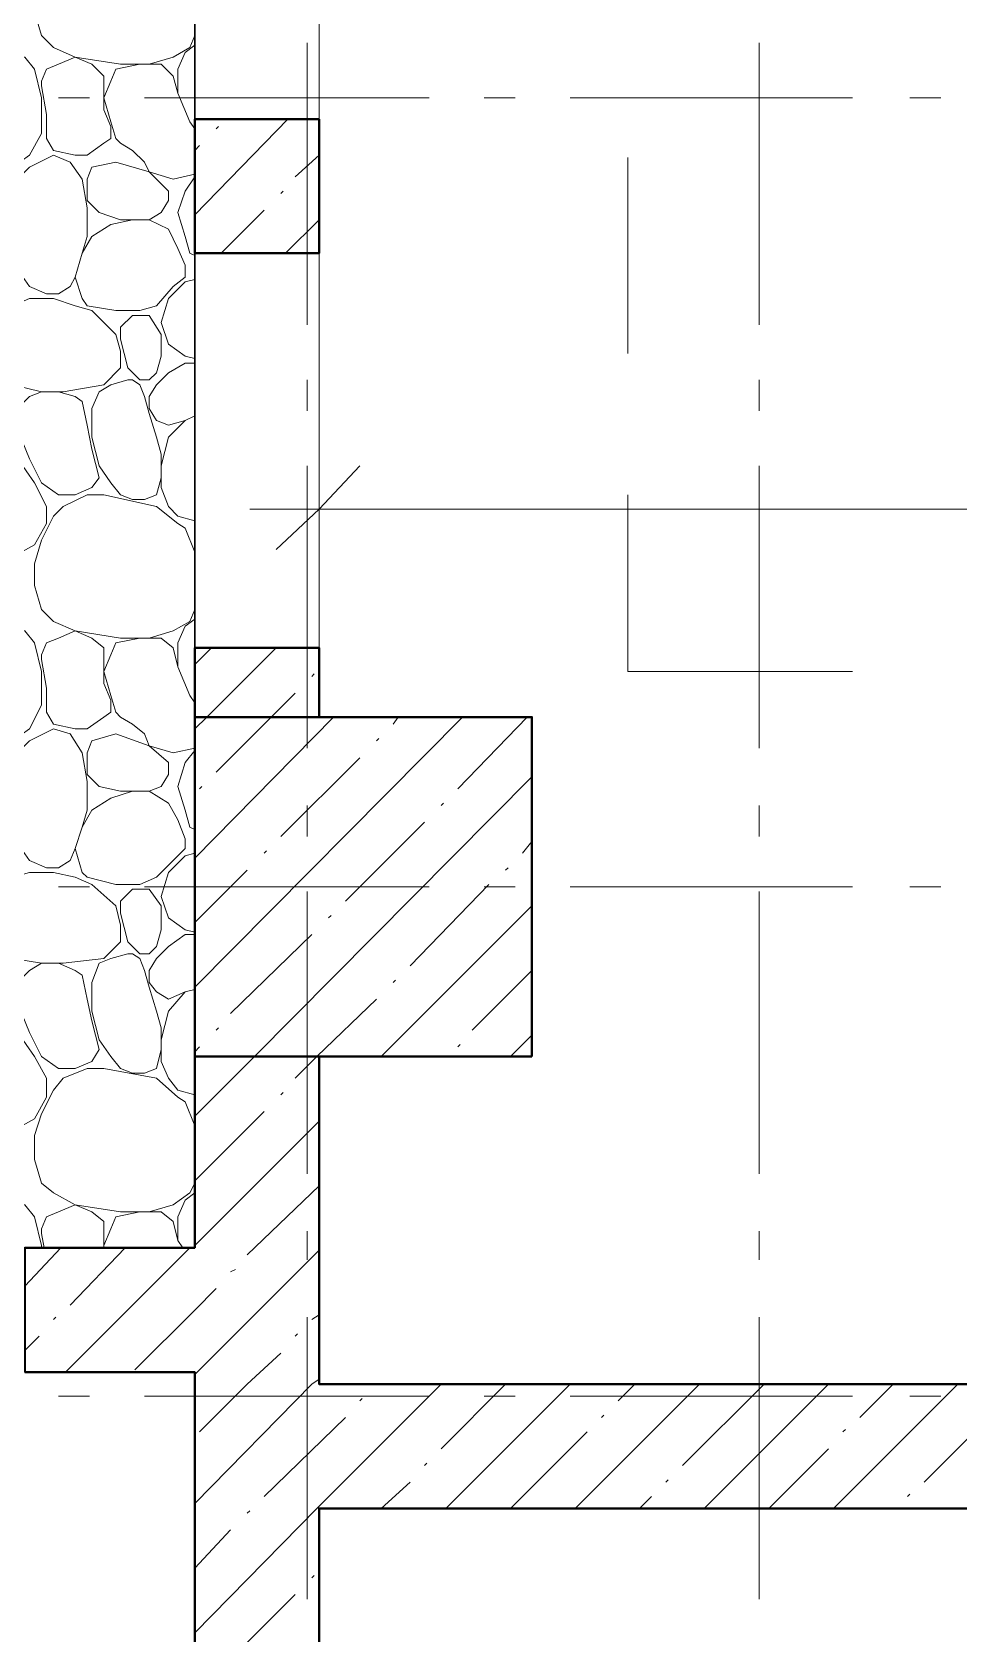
# Model space of a CAD drawing. Header units: millimetres. Extents: x -249154 to 415037, y -45458 to 354837.
# Drawn here: x -188227 to -186585, y 12197 to 15035 of the extents above; entities that cross this region are included whole.
import ezdxf

# ---------------------------------------------------------------- set-up
doc = ezdxf.new("R2010")
doc.units = ezdxf.units.MM

msp = doc.modelspace()

# ---------------------------------------------------------------- linework, layer by layer
at = {"lineweight": 30}
msp.add_lwpolyline([(-189641.5, 12881.3), (-187938.5, 12881.3), (-187938.5, 15579.8), (-189641.5, 15579.8)], close=True, dxfattribs=at)
at = {"lineweight": 9}
for points in [[(-187938.5, 15579.8), (-187718.2, 15579.8), (-187718.2, 14880.8), (-187938.5, 14880.8)], [(-187938.5, 15029.1), (-187947, 15007.9), (-187976.6, 14991), (-188019, 14978.3), (-188069.8, 14978.3), (-188150.3, 14991), (-188188.4, 15007.9), (-188209.6, 15029.1), (-188222.3, 15071.5), (-188222.3, 15109.6), (-188209.6, 15151.9), (-188188.4, 15194.3), (-188171.5, 15211.3), (-188129.1, 15232.4), (-188099.5, 15232.4), (-188006.3, 15211.3), (-187968.2, 15181.6), (-187955.4, 15173.1), (-187938.5, 15130.8)], [(-187739.4, 14516.5), (-187739.4, 15016.4)], [(-186938.7, 14516.5), (-186938.7, 15016.4)], [(-187938.5, 15012.1), (-187955.4, 14999.4), (-187968.2, 14969.8), (-187968.2, 14927.4), (-187947, 14876.6), (-187938.5, 14863.9)], [(-187968.2, 14927.4), (-187976.6, 14957.1), (-187997.8, 14978.3), (-188035.9, 14978.3), (-188078.3, 14969.8), (-188086.8, 14948.6), (-188099.5, 14918.9), (-188086.8, 14876.6), (-188078.3, 14846.9), (-188069.8, 14838.5), (-188048.6, 14825.7), (-188027.5, 14804.6), (-188019, 14787.6), (-187976.6, 14774.9), (-187938.5, 14783.4)], [(-188180, 14918.9), (-188124.9, 14918.9)], [(-188027.5, 14918.9), (-187523.3, 14918.9)], [(-187425.9, 14918.9), (-187370.8, 14918.9)], [(-187273.4, 14918.9), (-186773.5, 14918.9)], [(-186671.8, 14918.9), (-186616.8, 14918.9)], [(-187938.5, 14711.4), (-187773.3, 14880.8)], [(-187900.4, 14863.9), (-187896.1, 14868.1)], [(-188150.3, 14601.2), (-188158.8, 14584.3), (-188180, 14571.6), (-188201.2, 14571.6), (-188230.8, 14584.3), (-188252, 14613.9), (-188260.5, 14643.6), (-188260.5, 14673.2), (-188260.5, 14724.1), (-188252, 14774.9), (-188230.8, 14796.1), (-188188.4, 14817.3), (-188158.8, 14804.6), (-188137.6, 14774.9), (-188129.1, 14724.1), (-188129.1, 14673.2), (-188137.6, 14643.6)], [(-187938.5, 14825.7), (-187930, 14834.2)], [(-187760.6, 14779.1), (-187718.2, 14817.3)], [(-187171.7, 14813), (-187171.7, 14465.7)], [(-187938.5, 14639.4), (-187947, 14643.6), (-187955.4, 14673.2), (-187968.2, 14715.6), (-187955.4, 14753.7), (-187938.5, 14779.1)], [(-187786, 14749.5), (-187781.8, 14753.7)], [(-188129.1, 14550.4), (-188137.6, 14563.1), (-188150.3, 14601.2), (-188137.6, 14643.6), (-188120.7, 14673.2), (-188086.8, 14694.4), (-188048.6, 14702.9), (-188019, 14702.9), (-187985.1, 14686), (-187968.2, 14652.1), (-187955.4, 14622.4), (-187955.4, 14601.2), (-187976.6, 14584.3), (-188006.3, 14550.4), (-188035.9, 14541.9), (-188078.3, 14541.9), (-188129.1, 14550.4), (-188078.3, 14541.9)], [(-187891.9, 14643.6), (-187815.6, 14719.8)], [(-187777.5, 14643.6), (-187718.2, 14702.9)], [(-187938.5, 14643.6), (-187718.2, 14643.6), (-187718.2, 13944.6), (-187938.5, 13944.6)], [(-187938.5, 14597), (-187955.4, 14592.8), (-187985.1, 14563.1), (-187997.8, 14520.7), (-187985.1, 14482.6), (-187955.4, 14461.4), (-187938.5, 14457.2)], [(-187938.5, 14448.7), (-187955.4, 14448.7), (-187985.1, 14431.8), (-188006.3, 14410.6), (-188019, 14389.4), (-188019, 14368.2), (-188006.3, 14347), (-187985.1, 14338.6), (-187955.4, 14347), (-187938.5, 14355.5)], [(-187739.4, 14364), (-187739.4, 14419.1)], [(-186938.7, 14364), (-186938.7, 14419.1)], [(-188120.7, 14317.4), (-188120.7, 14359.8)], [(-187938.5, 14169.1), (-187968.2, 14177.6), (-187985.1, 14194.5), (-187997.8, 14228.4), (-187997.8, 14266.6), (-187985.1, 14317.4), (-187955.4, 14347)], [(-187718.2, 14300.4), (-187718.2, 14190.3), (-187718.2, 14071.7)], [(-187739.4, 13766.7), (-187739.4, 14266.6)], [(-186938.7, 13766.7), (-186938.7, 14266.6)], [(-187938.5, 14012.4), (-187947, 13991.2), (-187976.6, 13974.2), (-188019, 13961.5), (-188069.8, 13961.5), (-188150.3, 13974.2), (-188188.4, 13991.2), (-188209.6, 14012.4), (-188222.3, 14054.7), (-188222.3, 14092.9), (-188209.6, 14135.2), (-188188.4, 14177.6), (-188171.5, 14194.5), (-188129.1, 14215.7), (-188099.5, 14215.7), (-188006.3, 14194.5), (-187968.2, 14164.9), (-187955.4, 14156.4), (-187938.5, 14114)], [(-187171.7, 14215.7), (-187171.7, 13902.2), (-186773.5, 13902.2)], [(-187841.1, 14190.3), (-180643.5, 14190.3), (-180524.9, 14190.3), (-177800.9, 14190.3), (-177563.7, 14190.3)], [(-187938.5, 13995.4), (-187955.4, 13982.7), (-187968.2, 13953.1), (-187968.2, 13910.7), (-187947, 13859.9), (-187938.5, 13847.2)], [(-187968.2, 13910.7), (-187976.6, 13944.6), (-187997.8, 13961.5), (-188035.9, 13961.5), (-188078.3, 13953.1), (-188086.8, 13931.9), (-188099.5, 13902.2), (-188086.8, 13859.9), (-188078.3, 13830.2), (-188069.8, 13821.7), (-188048.6, 13809), (-188027.5, 13792.1), (-188019, 13770.9), (-187976.6, 13758.2), (-187938.5, 13766.7)], [(-187938.5, 13800.6), (-187917.3, 13821.7), (-187794.5, 13944.6)], [(-187938.5, 13914.9), (-187908.8, 13944.6)], [(-187730.9, 13893.8), (-187726.7, 13898)], [(-187900.4, 13724.3), (-187802.9, 13821.7), (-187760.6, 13864.1)], [(-188150.3, 13588.7), (-188158.8, 13567.6), (-188180, 13554.8), (-188201.2, 13554.8), (-188230.8, 13567.6), (-188252, 13597.2), (-188260.5, 13626.9), (-188260.5, 13656.5), (-188260.5, 13707.4), (-188252, 13758.2), (-188230.8, 13779.4), (-188188.4, 13800.6), (-188158.8, 13792.1), (-188137.6, 13758.2), (-188129.1, 13707.4), (-188129.1, 13656.5), (-188137.6, 13626.9)], [(-187938.5, 13571.8), (-187692.8, 13821.7)], [(-187938.5, 13343), (-187464, 13821.7)], [(-187586.9, 13809), (-187578.4, 13821.7)], [(-187472.5, 13694.6), (-187349.6, 13821.7)], [(-187616.5, 13779.4), (-187612.3, 13783.6)], [(-187938.5, 13622.6), (-187947, 13626.9), (-187955.4, 13656.5), (-187968.2, 13698.9), (-187955.4, 13741.2), (-187938.5, 13762.4)], [(-187786, 13609.9), (-187646.2, 13749.7)], [(-187938.5, 13114.3), (-187832.6, 13220.2), (-187341.2, 13715.8)], [(-188129.1, 13537.9), (-188137.6, 13546.4), (-188150.3, 13588.7), (-188137.6, 13626.9), (-188120.7, 13656.5), (-188086.8, 13677.7), (-188048.6, 13690.4), (-188019, 13690.4), (-187985.1, 13669.2), (-187968.2, 13639.6), (-187955.4, 13605.7), (-187955.4, 13588.7), (-187976.6, 13567.6), (-188006.3, 13537.9), (-188035.9, 13525.2), (-188078.3, 13525.2), (-188129.1, 13537.9), (-188078.3, 13525.2)], [(-187930, 13694.6), (-187925.8, 13698.9)], [(-187739.4, 13609.9), (-187739.4, 13665)], [(-187502.2, 13665), (-187497.9, 13669.2)], [(-186938.7, 13609.9), (-186938.7, 13665)], [(-187671.6, 13495.5), (-187531.8, 13635.3)], [(-187358.1, 13580.3), (-187341.2, 13601.4)], [(-187938.5, 13580.3), (-187955.4, 13576), (-187985.1, 13546.4), (-187997.8, 13504), (-187985.1, 13465.9), (-187955.4, 13444.7), (-187938.5, 13440.5)], [(-187815.6, 13580.3), (-187811.4, 13584.5)], [(-187938.5, 13457.4), (-187845.3, 13550.6)], [(-187387.8, 13550.6), (-187383.5, 13554.8)], [(-188180, 13521), (-188124.9, 13521)], [(-188027.5, 13521), (-187523.3, 13521)], [(-187739.4, 13012.6), (-187739.4, 13512.5)], [(-187557.2, 13381.2), (-187417.4, 13525.2)], [(-187425.9, 13521), (-187370.8, 13521)], [(-187273.4, 13521), (-186773.5, 13521)], [(-186938.7, 13012.6), (-186938.7, 13512.5)], [(-186671.8, 13521), (-186616.8, 13521)], [(-187608.1, 13220.2), (-187341.2, 13487.1)], [(-187701.3, 13465.9), (-187697, 13470.1)], [(-187938.5, 13436.2), (-187955.4, 13436.2), (-187985.1, 13415), (-188006.3, 13393.9), (-188019, 13372.7), (-188019, 13351.5), (-188006.3, 13334.6), (-187985.1, 13321.8), (-187955.4, 13334.6), (-187938.5, 13338.8)], [(-187875, 13296.4), (-187730.9, 13436.2)], [(-187447.1, 13266.8), (-187341.2, 13372.7)], [(-188120.7, 13300.7), (-188120.7, 13343)], [(-187586.9, 13351.5), (-187582.6, 13355.7)], [(-187938.5, 13152.4), (-187968.2, 13160.9), (-187985.1, 13182), (-187997.8, 13211.7), (-187997.8, 13249.8), (-187985.1, 13300.7), (-187955.4, 13334.6)], [(-187760.6, 13182), (-187722.4, 13220.2), (-187616.5, 13321.8)], [(-187900.4, 13266.8), (-187896.1, 13271)], [(-187379.3, 13220.2), (-187341.2, 13258.3)], [(-187938.5, 13228.6), (-187930, 13237.1)], [(-187472.5, 13237.1), (-187468.3, 13241.4)], [(-187938.5, 12995.6), (-187947, 12978.7), (-187976.6, 12957.5), (-188019, 12944.8), (-188069.8, 12944.8), (-188150.3, 12957.5), (-188188.4, 12978.7), (-188209.6, 12995.6), (-188222.3, 13038), (-188222.3, 13080.4), (-188209.6, 13118.5), (-188188.4, 13160.9), (-188171.5, 13182), (-188129.1, 13199), (-188099.5, 13199), (-188006.3, 13182), (-187968.2, 13148.2), (-187955.4, 13139.7), (-187938.5, 13097.3)], [(-187786, 13152.4), (-187781.8, 13156.6)], [(-187938.5, 12999.9), (-187815.6, 13122.7)], [(-187938.5, 12885.5), (-187718.2, 13105.8)], [(-187938.5, 12978.7), (-187955.4, 12966), (-187968.2, 12936.3), (-187968.2, 12894), (-187959.7, 12881.3)], [(-187845.3, 12868.6), (-187718.2, 12991.4)], [(-188366.4, 12881.3), (-188362.1, 12894), (-188332.5, 12936.3), (-188281.6, 12957.5), (-188239.3, 12957.5), (-188222.3, 12936.3), (-188209.6, 12885.5), (-188209.6, 12881.3)], [(-188205.4, 12881.3), (-188209.6, 12906.7), (-188209.6, 12915.2), (-188201.2, 12936.3), (-188180, 12944.8), (-188150.3, 12957.5), (-188120.7, 12944.8), (-188099.5, 12927.9), (-188099.5, 12906.7), (-188099.5, 12881.3), (-188099.5, 12885.5), (-188086.8, 12915.2), (-188078.3, 12936.3), (-188035.9, 12944.8), (-187997.8, 12944.8), (-187976.6, 12927.9), (-187968.2, 12894)], [(-187739.4, 12860.1), (-187739.4, 12910.9)], [(-186938.7, 12860.1), (-186938.7, 12910.9)], [(-188239.3, 12813.5), (-188175.7, 12881.3)], [(-188167.3, 12661), (-187947, 12881.3)], [(-188158.8, 12779.6), (-188061.4, 12881.3)], [(-187938.5, 12656.7), (-187718.2, 12877)], [(-187875, 12838.9), (-187866.5, 12843.1)], [(-188044.4, 12665.2), (-187938.5, 12771.1), (-187900.4, 12809.2)], [(-188188.4, 12754.2), (-188184.2, 12758.4)], [(-187739.4, 12258.5), (-187739.4, 12758.4)], [(-187730.9, 12754.2), (-187718.2, 12762.7)], [(-186938.7, 12258.5), (-186938.7, 12758.4)], [(-188239.3, 12699.1), (-188213.9, 12724.5)], [(-187760.6, 12724.5), (-187756.3, 12728.8)], [(-187930, 12555.1), (-187845.3, 12639.8), (-187786, 12694.9)], [(-187938.5, 12428), (-187730.9, 12639.8), (-187718.2, 12648.3)], [(-187938.5, 12199.2), (-187722.4, 12419.5), (-187502.2, 12639.8)], [(-187616.5, 12639.8), (-187616.5, 12639.8)], [(-187502.2, 12525.4), (-187387.8, 12639.8)], [(-187493.7, 12419.5), (-187273.4, 12639.8)], [(-187264.9, 12419.5), (-187044.6, 12639.8)], [(-187188.7, 12610.1), (-187159, 12639.8)], [(-187074.3, 12495.8), (-186930.2, 12639.8)], [(-187036.2, 12419.5), (-186815.9, 12639.8)], [(-186807.4, 12419.5), (-186587.1, 12639.8)], [(-186760.8, 12580.5), (-186701.5, 12639.8)], [(-188180, 12618.6), (-188124.9, 12618.6)], [(-188027.5, 12618.6), (-187523.3, 12618.6)], [(-187646.2, 12610.1), (-187642, 12614.4)], [(-187425.9, 12618.6), (-187370.8, 12618.6)], [(-187273.4, 12618.6), (-186773.5, 12618.6)], [(-186671.8, 12618.6), (-186616.8, 12618.6)], [(-186646.4, 12466.1), (-186502.4, 12610.1)], [(-187815.6, 12440.7), (-187671.6, 12580.5)], [(-187218.3, 12580.5), (-187214.1, 12584.7)], [(-187379.3, 12419.5), (-187243.7, 12555.1)], [(-186790.4, 12555.1), (-186786.2, 12559.3)], [(-186921.8, 12419.5), (-186815.9, 12525.4)], [(-187531.8, 12495.8), (-187527.6, 12500)], [(-187608.1, 12419.5), (-187557.2, 12466.1)], [(-187103.9, 12466.1), (-187099.7, 12470.3)], [(-187150.5, 12419.5), (-187129.4, 12440.7)], [(-186676.1, 12440.7), (-186671.8, 12444.9)], [(-187845.3, 12411), (-187841.1, 12415.3)], [(-187938.5, 12313.6), (-187875, 12381.4)], [(-187730.9, 12296.7), (-187726.7, 12300.9)], [(-187900.4, 12127.2), (-187760.6, 12267)]]:
    msp.add_lwpolyline(points, dxfattribs=at)
for points in [[(-188353.7, 14817.3), (-188362.1, 14846.9), (-188374.8, 14889.3), (-188362.1, 14927.4), (-188332.5, 14969.8), (-188281.6, 14991), (-188239.3, 14991), (-188222.3, 14969.8), (-188209.6, 14918.9), (-188209.6, 14855.4), (-188230.8, 14817.3), (-188260.5, 14796.1), (-188302.8, 14787.6), (-188311.3, 14787.6), (-188324, 14787.6)], [(-188086.8, 14868.1), (-188086.8, 14846.9), (-188099.5, 14838.5), (-188129.1, 14817.3), (-188150.3, 14817.3), (-188188.4, 14825.7), (-188201.2, 14846.9), (-188201.2, 14889.3), (-188209.6, 14940.1), (-188209.6, 14948.6), (-188201.2, 14969.8), (-188180, 14978.3), (-188150.3, 14991), (-188120.7, 14978.3), (-188099.5, 14957.1), (-188099.5, 14940.1), (-188099.5, 14897.8)], [(-188019, 14787.6), (-187985.1, 14753.7), (-187985.1, 14736.8), (-187997.8, 14715.6), (-188019, 14702.9), (-188069.8, 14702.9), (-188108, 14715.6), (-188129.1, 14736.8), (-188129.1, 14774.9), (-188120.7, 14796.1), (-188078.3, 14804.6)], [(-188290.1, 14419.1), (-188302.8, 14440.2), (-188311.3, 14469.9), (-188311.3, 14512.3), (-188290.1, 14533.4), (-188260.5, 14550.4), (-188230.8, 14563.1), (-188188.4, 14563.1), (-188150.3, 14550.4), (-188120.7, 14541.9), (-188078.3, 14499.6), (-188069.8, 14469.9), (-188069.8, 14440.2), (-188099.5, 14410.6), (-188171.5, 14397.9), (-188209.6, 14397.9), (-188260.5, 14410.6)], [(-188048.6, 14533.4), (-188069.8, 14512.3), (-188069.8, 14491.1), (-188057.1, 14440.2), (-188035.9, 14419.1), (-188019, 14419.1), (-188006.3, 14431.8), (-187997.8, 14461.4), (-187997.8, 14499.6), (-188019, 14533.4)], [(-188057.1, 14419.1), (-188048.6, 14419.1), (-188035.9, 14410.6), (-188027.5, 14389.4), (-188019, 14359.8), (-188006.3, 14317.4), (-187997.8, 14287.7), (-187997.8, 14245.4), (-188006.3, 14215.7), (-188027.5, 14207.2), (-188048.6, 14207.2), (-188069.8, 14215.7), (-188086.8, 14236.9), (-188108, 14266.6), (-188120.7, 14317.4), (-188120.7, 14368.2), (-188108, 14397.9), (-188086.8, 14410.6)], [(-188129.1, 14338.6), (-188120.7, 14296.2), (-188108, 14245.4), (-188120.7, 14228.4), (-188150.3, 14215.7), (-188180, 14215.7), (-188209.6, 14236.9), (-188230.8, 14279.3), (-188252, 14330.1), (-188252, 14368.2), (-188230.8, 14389.4), (-188209.6, 14397.9), (-188180, 14397.9), (-188150.3, 14389.4), (-188137.6, 14380.9)], [(-188442.6, 14092.9), (-188485, 14105.6), (-188493.5, 14135.2), (-188506.2, 14164.9), (-188506.2, 14194.5), (-188493.5, 14228.4), (-188463.8, 14258.1), (-188413, 14287.7), (-188374.8, 14296.2), (-188311.3, 14296.2), (-188273.2, 14287.7), (-188252, 14279.3), (-188222.3, 14236.9), (-188201.2, 14194.5), (-188201.2, 14164.9), (-188222.3, 14126.8), (-188260.5, 14105.6), (-188311.3, 14092.9), (-188374.8, 14092.9)], [(-188353.7, 13800.6), (-188362.1, 13830.2), (-188374.8, 13872.6), (-188362.1, 13910.7), (-188332.5, 13953.1), (-188281.6, 13974.2), (-188239.3, 13974.2), (-188222.3, 13953.1), (-188209.6, 13902.2), (-188209.6, 13842.9), (-188230.8, 13800.6), (-188260.5, 13779.4), (-188302.8, 13770.9), (-188311.3, 13770.9), (-188324, 13770.9)], [(-188086.8, 13851.4), (-188086.8, 13830.2), (-188099.5, 13821.7), (-188129.1, 13800.6), (-188150.3, 13800.6), (-188188.4, 13809), (-188201.2, 13830.2), (-188201.2, 13872.6), (-188209.6, 13923.4), (-188209.6, 13931.9), (-188201.2, 13953.1), (-188180, 13961.5), (-188150.3, 13974.2), (-188120.7, 13961.5), (-188099.5, 13944.6), (-188099.5, 13923.4), (-188099.5, 13881)], [(-188019, 13770.9), (-187985.1, 13741.2), (-187985.1, 13720.1), (-187997.8, 13698.9), (-188019, 13690.4), (-188069.8, 13690.4), (-188108, 13698.9), (-188129.1, 13720.1), (-188129.1, 13758.2), (-188120.7, 13779.4), (-188078.3, 13792.1)], [(-188290.1, 13402.3), (-188302.8, 13423.5), (-188311.3, 13453.2), (-188311.3, 13495.5), (-188290.1, 13516.7), (-188260.5, 13537.9), (-188230.8, 13546.4), (-188188.4, 13546.4), (-188150.3, 13537.9), (-188120.7, 13525.2), (-188078.3, 13487.1), (-188069.8, 13453.2), (-188069.8, 13423.5), (-188099.5, 13393.9), (-188171.5, 13385.4), (-188209.6, 13385.4), (-188260.5, 13393.9)], [(-188048.6, 13516.7), (-188069.8, 13495.5), (-188069.8, 13474.4), (-188057.1, 13423.5), (-188035.9, 13402.3), (-188019, 13402.3), (-188006.3, 13415), (-187997.8, 13444.7), (-187997.8, 13487.1), (-188019, 13516.7)], [(-188057.1, 13402.3), (-188048.6, 13402.3), (-188035.9, 13393.9), (-188027.5, 13372.7), (-188019, 13343), (-188006.3, 13300.7), (-187997.8, 13271), (-187997.8, 13232.9), (-188006.3, 13199), (-188027.5, 13190.5), (-188048.6, 13190.5), (-188069.8, 13199), (-188086.8, 13220.2), (-188108, 13249.8), (-188120.7, 13300.7), (-188120.7, 13351.5), (-188108, 13385.4), (-188086.8, 13393.9)], [(-188129.1, 13321.8), (-188120.7, 13283.7), (-188108, 13232.9), (-188120.7, 13211.7), (-188150.3, 13199), (-188180, 13199), (-188209.6, 13220.2), (-188230.8, 13262.5), (-188252, 13313.4), (-188252, 13351.5), (-188230.8, 13372.7), (-188209.6, 13385.4), (-188180, 13385.4), (-188150.3, 13372.7), (-188137.6, 13364.2)], [(-188442.6, 13080.4), (-188485, 13088.8), (-188493.5, 13118.5), (-188506.2, 13148.2), (-188506.2, 13182), (-188493.5, 13211.7), (-188463.8, 13241.4), (-188413, 13271), (-188374.8, 13283.7), (-188311.3, 13283.7), (-188273.2, 13271), (-188252, 13262.5), (-188222.3, 13220.2), (-188201.2, 13182), (-188201.2, 13148.2), (-188222.3, 13110), (-188260.5, 13088.8), (-188311.3, 13080.4), (-188374.8, 13080.4)]]:
    msp.add_lwpolyline(points, close=True, dxfattribs=at)
at = {"lineweight": 40}
for points in [[(-187938.5, 14880.8), (-187938.5, 14643.6), (-187718.2, 14643.6), (-187718.2, 14880.8)], [(-187938.5, 13944.6), (-187938.5, 13821.7), (-187718.2, 13821.7), (-187718.2, 13944.6)], [(-187341.2, 13220.2), (-187341.2, 13821.7), (-187938.5, 13821.7), (-187938.5, 13220.2)]]:
    msp.add_lwpolyline(points, close=True, dxfattribs=at)
at = {"lineweight": 18}
msp.add_lwpolyline([(-187646.2, 14266.6), (-187718.2, 14190.3), (-187794.5, 14118.3)], dxfattribs=at)
at = {"lineweight": 40}
msp.add_lwpolyline([(-184189.3, 12538.1), (-184189.3, 12639.8), (-187718.2, 12639.8), (-187718.2, 13220.2), (-187938.5, 13220.2), (-187938.5, 12881.3), (-188239.3, 12881.3), (-188239.3, 12661), (-187938.5, 12661), (-187938.5, 12639.8), (-187938.5, 12419.5), (-187938.5, 11750.2), (-187718.2, 11750.2), (-187718.2, 12419.5), (-184189.3, 12419.5)], dxfattribs=at)

doc.saveas('drawing.dxf')
